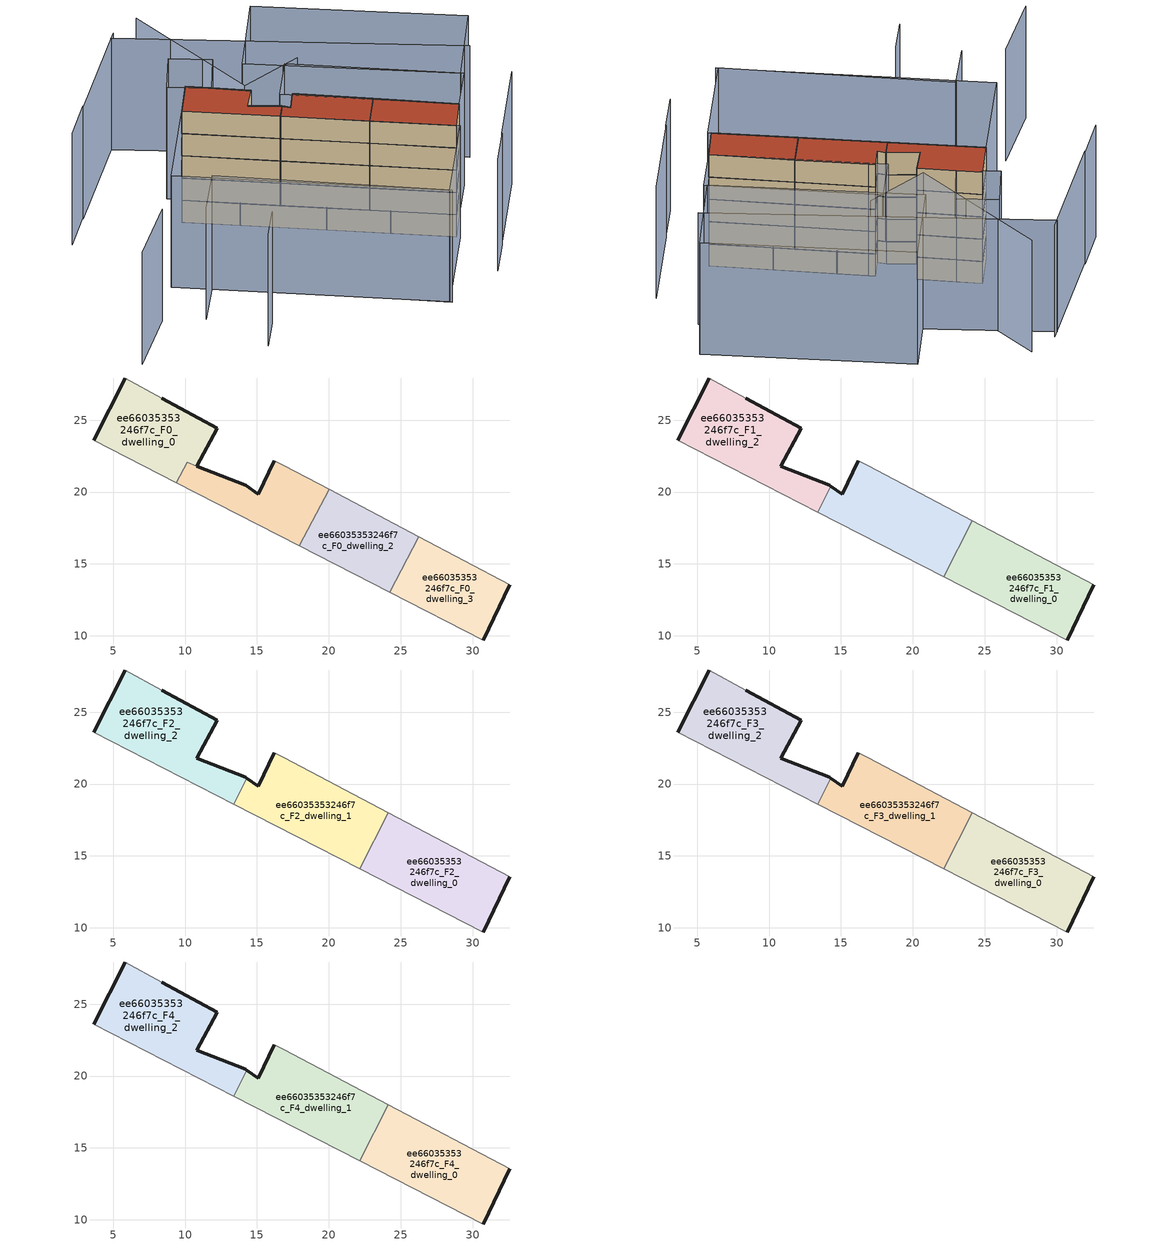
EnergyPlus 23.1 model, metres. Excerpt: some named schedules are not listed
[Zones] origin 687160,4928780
ee66035353246f7c_F0_dwelling_0
 floor ground (EU_floor_Construction): 10.8,21.81 12.24,24.44 8.39,26.53 5.84,27.93 3.66,23.59 9.4,20.65 10.15,22.06 z0
 wall outside (EU_wall_Construction): 3.66,23.59 5.84,27.93 / 8.39,26.53 12.24,24.44 10.8,21.81 z0:3
 wall adiabatic (EU_wall_Construction): 9.4,20.65 3.66,23.59 / 5.84,27.93 8.39,26.53 z0:3
 wall to ee66035353246f7c_F0_dwelling_1 (EU_wall_Construction): 10.8,21.81 10.15,22.06 9.4,20.65 z0:3
ee66035353246f7c_F0_dwelling_1
 floor ground (EU_floor_Construction): 17.94,16.27 20.01,20.19 16.89,21.84 16.21,22.19 15.09,19.84 14.23,20.47 10.81,21.81 10.15,22.06 9.4,20.65 z0
 wall outside (EU_wall_Construction): 10.81,21.81 14.23,20.47 15.09,19.84 16.21,22.19 z0:3
 wall adiabatic (EU_wall_Construction): 17.94,16.27 9.4,20.65 / 16.21,22.19 16.89,21.84 20.01,20.19 z0:3
 wall to ee66035353246f7c_F0_dwelling_2 (EU_wall_Construction): 20.01,20.19 17.94,16.27 z0:3
ee66035353246f7c_F0_dwelling_2
 floor ground (EU_floor_Construction): 24.22,13.05 26.26,16.88 20.01,20.19 17.94,16.27 z0
 wall adiabatic (EU_wall_Construction): 20.01,20.19 26.26,16.88 / 24.22,13.05 17.94,16.27 z0:3
 wall to ee66035353246f7c_F0_dwelling_3 (EU_wall_Construction): 26.26,16.88 24.22,13.05 z0:3
ee66035353246f7c_F0_dwelling_3
 floor ground (EU_floor_Construction): 30.73,9.71 32.56,13.54 26.26,16.88 24.22,13.05 z0
 wall outside (EU_wall_Construction): 32.56,13.54 30.73,9.71 z0:3
 wall adiabatic (EU_wall_Construction): 26.26,16.88 32.56,13.54 / 30.73,9.71 24.22,13.05 z0:3
ee66035353246f7c_F1_dwelling_0
 floor to ee66035353246f7c_F0_dwelling_2 (EU_floor_Construction): 24.22,13.05 26.26,16.88 24.13,18 22.14,14.12 z3
 floor to ee66035353246f7c_F0_dwelling_3 (EU_floor_Construction): 30.73,9.71 32.56,13.54 26.26,16.88 24.22,13.05 z3
 wall outside (EU_wall_Construction): 32.56,13.54 30.73,9.71 z3:6
 wall adiabatic (EU_wall_Construction): 24.13,18 32.56,13.54 / 30.73,9.71 22.14,14.12 z3:6
 wall to ee66035353246f7c_F1_dwelling_1 (EU_wall_Construction): 22.14,14.12 24.13,18 z3:6
ee66035353246f7c_F1_dwelling_1
 floor to ee66035353246f7c_F0_dwelling_2 (EU_floor_Construction): 22.14,14.12 24.13,18 20.01,20.19 17.94,16.27 z3
 floor to ee66035353246f7c_F0_dwelling_1 (EU_floor_Construction): 17.94,16.27 20.01,20.19 16.89,21.84 16.21,22.19 15.09,19.84 14.31,20.42 13.38,18.61 z3
 wall outside (EU_wall_Construction): 14.31,20.42 15.09,19.84 16.21,22.19 z3:6
 wall adiabatic (EU_wall_Construction): 22.14,14.12 13.38,18.61 / 16.21,22.19 16.89,21.84 24.13,18 z3:6
 wall to ee66035353246f7c_F1_dwelling_2 (EU_wall_Construction): 13.38,18.61 14.31,20.42 z3:6
ee66035353246f7c_F1_dwelling_2
 floor to ee66035353246f7c_F0_dwelling_0 (EU_floor_Construction): 10.8,21.81 12.24,24.44 8.39,26.53 5.84,27.93 3.66,23.59 9.4,20.65 10.15,22.06 z3
 floor to ee66035353246f7c_F0_dwelling_1 (EU_floor_Construction): 13.38,18.61 14.31,20.42 14.23,20.47 10.81,21.81 10.15,22.06 9.4,20.65 z3
 wall outside (EU_wall_Construction): 3.66,23.59 5.84,27.93 / 8.39,26.53 12.24,24.44 10.8,21.81 14.23,20.47 14.31,20.42 z3:6
 wall adiabatic (EU_wall_Construction): 13.38,18.61 3.66,23.59 / 5.84,27.93 8.39,26.53 z3:6
ee66035353246f7c_F2_dwelling_0
 floor to ee66035353246f7c_F1_dwelling_0 (EU_floor_Construction): 30.73,9.71 32.56,13.54 24.13,18 22.14,14.12 z6
 wall outside (EU_wall_Construction): 32.56,13.54 30.73,9.71 z6:9
 wall adiabatic (EU_wall_Construction): 24.13,18 32.56,13.54 / 30.73,9.71 22.14,14.12 z6:9
 wall to ee66035353246f7c_F2_dwelling_1 (EU_wall_Construction): 22.14,14.12 24.13,18 z6:9
ee66035353246f7c_F2_dwelling_1
 floor to ee66035353246f7c_F1_dwelling_1 (EU_floor_Construction): 22.14,14.12 24.13,18 16.89,21.84 16.21,22.19 15.09,19.84 14.31,20.42 13.38,18.61 z6
 wall outside (EU_wall_Construction): 14.31,20.42 15.09,19.84 16.21,22.19 z6:9
 wall adiabatic (EU_wall_Construction): 22.14,14.12 13.38,18.61 / 16.21,22.19 16.89,21.84 24.13,18 z6:9
 wall to ee66035353246f7c_F2_dwelling_2 (EU_wall_Construction): 13.38,18.61 14.31,20.42 z6:9
ee66035353246f7c_F2_dwelling_2
 floor to ee66035353246f7c_F1_dwelling_2 (EU_floor_Construction): 13.38,18.61 14.31,20.42 14.23,20.47 10.8,21.81 12.24,24.44 8.39,26.53 5.84,27.93 3.66,23.59 z6
 wall outside (EU_wall_Construction): 3.66,23.59 5.84,27.93 / 8.39,26.53 12.24,24.44 10.8,21.81 14.23,20.47 14.31,20.42 z6:9
 wall adiabatic (EU_wall_Construction): 13.38,18.61 3.66,23.59 / 5.84,27.93 8.39,26.53 z6:9
ee66035353246f7c_F3_dwelling_0
 floor to ee66035353246f7c_F2_dwelling_0 (EU_floor_Construction): 30.73,9.71 32.56,13.54 24.13,18 22.14,14.12 z9
 wall outside (EU_wall_Construction): 32.56,13.54 30.73,9.71 z9:12
 wall adiabatic (EU_wall_Construction): 24.13,18 32.56,13.54 / 30.73,9.71 22.14,14.12 z9:12
 wall to ee66035353246f7c_F3_dwelling_1 (EU_wall_Construction): 22.14,14.12 24.13,18 z9:12
ee66035353246f7c_F3_dwelling_1
 floor to ee66035353246f7c_F2_dwelling_1 (EU_floor_Construction): 22.14,14.12 24.13,18 16.89,21.84 16.21,22.19 15.09,19.84 14.31,20.42 13.38,18.61 z9
 wall outside (EU_wall_Construction): 14.31,20.42 15.09,19.84 16.21,22.19 z9:12
 wall adiabatic (EU_wall_Construction): 22.14,14.12 13.38,18.61 / 16.21,22.19 16.89,21.84 24.13,18 z9:12
 wall to ee66035353246f7c_F3_dwelling_2 (EU_wall_Construction): 13.38,18.61 14.31,20.42 z9:12
ee66035353246f7c_F3_dwelling_2
 floor to ee66035353246f7c_F2_dwelling_2 (EU_floor_Construction): 13.38,18.61 14.31,20.42 14.23,20.47 10.8,21.81 12.24,24.44 8.39,26.53 5.84,27.93 3.66,23.59 z9
 wall outside (EU_wall_Construction): 3.66,23.59 5.84,27.93 / 8.39,26.53 12.24,24.44 10.8,21.81 14.23,20.47 14.31,20.42 z9:12
 wall adiabatic (EU_wall_Construction): 13.38,18.61 3.66,23.59 / 5.84,27.93 8.39,26.53 z9:12
ee66035353246f7c_F4_dwelling_0
 floor to ee66035353246f7c_F3_dwelling_0 (EU_floor_Construction): 30.73,9.71 32.56,13.54 24.13,18 22.14,14.12 z12
 wall outside (EU_wall_Construction): 32.56,13.54 30.73,9.71 z12:15
 wall adiabatic (EU_wall_Construction): 24.13,18 32.56,13.54 / 30.73,9.71 22.14,14.12 z12:15
 wall to ee66035353246f7c_F4_dwelling_1 (EU_wall_Construction): 22.14,14.12 24.13,18 z12:15
 roof outside (EU_roof_Construction): 32.56,13.54 30.73,9.71 22.14,14.12 24.13,18 z15
ee66035353246f7c_F4_dwelling_1
 floor to ee66035353246f7c_F3_dwelling_1 (EU_floor_Construction): 22.14,14.12 24.13,18 16.89,21.84 16.21,22.19 15.09,19.84 14.31,20.42 13.38,18.61 z12
 wall outside (EU_wall_Construction): 14.31,20.42 15.09,19.84 16.21,22.19 z12:15
 wall adiabatic (EU_wall_Construction): 22.14,14.12 13.38,18.61 / 16.21,22.19 16.89,21.84 24.13,18 z12:15
 wall to ee66035353246f7c_F4_dwelling_2 (EU_wall_Construction): 13.38,18.61 14.31,20.42 z12:15
 roof outside (EU_roof_Construction): 24.13,18 22.14,14.12 13.38,18.61 14.31,20.42 15.09,19.84 16.21,22.19 16.89,21.84 z15
ee66035353246f7c_F4_dwelling_2
 floor to ee66035353246f7c_F3_dwelling_2 (EU_floor_Construction): 13.38,18.61 14.31,20.42 14.23,20.47 10.8,21.81 12.24,24.44 8.39,26.53 5.84,27.93 3.66,23.59 z12
 wall outside (EU_wall_Construction): 3.66,23.59 5.84,27.93 / 8.39,26.53 12.24,24.44 10.8,21.81 14.23,20.47 14.31,20.42 z12:15
 wall adiabatic (EU_wall_Construction): 13.38,18.61 3.66,23.59 / 5.84,27.93 8.39,26.53 z12:15
 roof outside (EU_roof_Construction): 12.24,24.44 10.8,21.81 14.23,20.47 14.31,20.42 13.38,18.61 3.66,23.59 5.84,27.93 8.39,26.53 z15
shading: 3.67,-1.87 5.71,1.98 / 32.51,2.04 34.81,6.52 / -0.73,5.4 2.15,10.83 / 2.15,10.83 25.61,-1.61 / 34.78,6.54 40.19,17.07 / -5.33,6.98 -10.48,0.1 / 2.24,40.31 -6.12,28.34 / -6.09,28.55 -9.09,24.15 / 19.29,28.36 11.91,25.56 / 11.91,25.56 5.67,42.03 / 37.76,23.4 1.64,39.55 / 3.66,23.59 31.04,9.55 / 31.04,9.55 25.38,-1.49 / 25.38,-1.49 -2,12.55 / -2,12.55 3.66,23.59 / 17.57,27.8 35.23,18.73 / 35.23,18.73 32.56,13.54 / 32.56,13.54 14.91,22.61 / 14.91,22.61 17.57,27.8 / 18.18,39.51 39.8,28.83 / 39.8,28.83 34.89,18.9 / 34.89,18.9 13.28,29.58 / 13.28,29.58 18.18,39.51 / 10.55,31.52 8.39,26.53 / 8.39,26.53 3.87,28.49 / 3.87,28.49 6.02,33.48 / 6.02,33.48 10.55,31.52 z0:15
[Building]
EU S2 Campaign: North Axis=0; Terrain=City; Solar Distribution=FullExterior
[Site:Location]
Bologna: Latitude=44.5; Longitude=11.25; Time Zone=1; Elevation=37
[SizingPeriod:WeatherFileDays]
AnnualSizingPeriod: Begin Month=1; Begin Day of Month=1; End Month=12; End Day of Month=31; Day of Week for Start Day=Monday; Use Weather File Daylight Saving Period=No; Use Weather File Rain and Snow Indicators=No
[MATERIAL]
EU_InternalMass_Material: Roughness=MediumRough; Thickness=0.1; Conductivity=1; Density=1800; Specific Heat=900; Thermal Absorptance=0.9; Solar Absorptance=0.7; Visible Absorptance=0.7
[MATERIAL:NOMASS] Roughness=MediumRough; Thermal Absorptance=0.9; Solar Absorptance=0.7; Visible Absorptance=0.7
Name | Thermal Resistance
EU_wall_NoMass | 0.905828
EU_roof_NoMass | 0.37593
EU_floor_NoMass | 0.67114
[CONSTRUCTION]
EU_wall_Construction: EU_wall_NoMass
EU_roof_Construction: EU_roof_NoMass
EU_floor_Construction: EU_floor_NoMass
EU_InternalMass_Construction: EU_InternalMass_Material
[ZONE] Type=1; Multiplier=1; Ceiling Height=autocalculate; Floor Area=autocalculate; Part of Total Floor Area=Yes
Name | Volume
ee66035353246f7c_F0_dwelling_0 | 99.5054
ee66035353246f7c_F1_dwelling_0; ee66035353246f7c_F1_dwelling_2 | 123.96
ee66035353246f7c_F2_dwelling_0; ee66035353246f7c_F3_dwelling_0; ee66035353246f7c_F4_dwelling_0 | 123.961
ee66035353246f7c_F0_dwelling_1 | 86.4397
ee66035353246f7c_F1_dwelling_1 | 123.957
ee66035353246f7c_F2_dwelling_1; ee66035353246f7c_F3_dwelling_1; ee66035353246f7c_F4_dwelling_1 | 123.958
ee66035353246f7c_F0_dwelling_2 | 92.9875
ee66035353246f7c_F2_dwelling_2; ee66035353246f7c_F3_dwelling_2; ee66035353246f7c_F4_dwelling_2 | 123.965
ee66035353246f7c_F0_dwelling_3 | 92.9648
[INTERNALMASS] Construction=EU_InternalMass_Construction
Name | Zone or ZoneList | Surface Area
ee66035353246f7c_F0_dwelling_0_EU_InternalMass | ee66035353246f7c_F0_dwelling_0 | 33.1705
ee66035353246f7c_F0_dwelling_1_EU_InternalMass | ee66035353246f7c_F0_dwelling_1 | 28.8121
ee66035353246f7c_F0_dwelling_2_EU_InternalMass | ee66035353246f7c_F0_dwelling_2 | 30.9959
ee66035353246f7c_F0_dwelling_3_EU_InternalMass | ee66035353246f7c_F0_dwelling_3 | 30.9884
ee66035353246f7c_F1_dwelling_0_EU_InternalMass | ee66035353246f7c_F1_dwelling_0 | 41.3204
ee66035353246f7c_F1_dwelling_1_EU_InternalMass | ee66035353246f7c_F1_dwelling_1 | 41.3195
ee66035353246f7c_F1_dwelling_2_EU_InternalMass | ee66035353246f7c_F1_dwelling_2 | 41.321
ee66035353246f7c_F2_dwelling_0_EU_InternalMass | ee66035353246f7c_F2_dwelling_0 | 41.3204
ee66035353246f7c_F2_dwelling_1_EU_InternalMass | ee66035353246f7c_F2_dwelling_1 | 41.3195
ee66035353246f7c_F2_dwelling_2_EU_InternalMass | ee66035353246f7c_F2_dwelling_2 | 41.321
ee66035353246f7c_F3_dwelling_0_EU_InternalMass | ee66035353246f7c_F3_dwelling_0 | 41.3204
ee66035353246f7c_F3_dwelling_1_EU_InternalMass | ee66035353246f7c_F3_dwelling_1 | 41.3195
ee66035353246f7c_F3_dwelling_2_EU_InternalMass | ee66035353246f7c_F3_dwelling_2 | 41.321
ee66035353246f7c_F4_dwelling_0_EU_InternalMass | ee66035353246f7c_F4_dwelling_0 | 41.3204
ee66035353246f7c_F4_dwelling_1_EU_InternalMass | ee66035353246f7c_F4_dwelling_1 | 41.3195
ee66035353246f7c_F4_dwelling_2_EU_InternalMass | ee66035353246f7c_F4_dwelling_2 | 41.321
[OTHEREQUIPMENT] Fuel Type=Electricity; Design Level Calculation Method=Watts/Area; Power per Zone Floor Area=1; Fraction Latent=0; Fraction Radiant=0; Fraction Lost=0; Carbon Dioxide Generation Rate=0; EndUse Subcategory=EU_Step8_InternalGains
Name | Zone or ZoneList or Space or SpaceList | Schedule
EU_Step8_InternalGain_ee66035353246f7c_F0_dwelling_0_f000 | ee66035353246f7c_F0_dwelling_0 | EU_Step8_GainSchedule_ee66035353246f7c_F0_dwelling_0_f000
EU_Step8_InternalGain_ee66035353246f7c_F0_dwelling_1_f000 | ee66035353246f7c_F0_dwelling_1 | EU_Step8_GainSchedule_ee66035353246f7c_F0_dwelling_1_f000
EU_Step8_InternalGain_ee66035353246f7c_F0_dwelling_2_f000 | ee66035353246f7c_F0_dwelling_2 | EU_Step8_GainSchedule_ee66035353246f7c_F0_dwelling_2_f000
EU_Step8_InternalGain_ee66035353246f7c_F0_dwelling_3_f000 | ee66035353246f7c_F0_dwelling_3 | EU_Step8_GainSchedule_ee66035353246f7c_F0_dwelling_3_f000
EU_Step8_InternalGain_ee66035353246f7c_F1_dwelling_0_f000 | ee66035353246f7c_F1_dwelling_0 | EU_Step8_GainSchedule_ee66035353246f7c_F1_dwelling_0_f000
EU_Step8_InternalGain_ee66035353246f7c_F1_dwelling_1_f000 | ee66035353246f7c_F1_dwelling_1 | EU_Step8_GainSchedule_ee66035353246f7c_F1_dwelling_1_f000
EU_Step8_InternalGain_ee66035353246f7c_F1_dwelling_2_f000 | ee66035353246f7c_F1_dwelling_2 | EU_Step8_GainSchedule_ee66035353246f7c_F1_dwelling_2_f000
EU_Step8_InternalGain_ee66035353246f7c_F2_dwelling_0_f000 | ee66035353246f7c_F2_dwelling_0 | EU_Step8_GainSchedule_ee66035353246f7c_F2_dwelling_0_f000
EU_Step8_InternalGain_ee66035353246f7c_F2_dwelling_1_f000 | ee66035353246f7c_F2_dwelling_1 | EU_Step8_GainSchedule_ee66035353246f7c_F2_dwelling_1_f000
EU_Step8_InternalGain_ee66035353246f7c_F2_dwelling_2_f000 | ee66035353246f7c_F2_dwelling_2 | EU_Step8_GainSchedule_ee66035353246f7c_F2_dwelling_2_f000
EU_Step8_InternalGain_ee66035353246f7c_F3_dwelling_0_f000 | ee66035353246f7c_F3_dwelling_0 | EU_Step8_GainSchedule_ee66035353246f7c_F3_dwelling_0_f000
EU_Step8_InternalGain_ee66035353246f7c_F3_dwelling_1_f000 | ee66035353246f7c_F3_dwelling_1 | EU_Step8_GainSchedule_ee66035353246f7c_F3_dwelling_1_f000
EU_Step8_InternalGain_ee66035353246f7c_F3_dwelling_2_f000 | ee66035353246f7c_F3_dwelling_2 | EU_Step8_GainSchedule_ee66035353246f7c_F3_dwelling_2_f000
EU_Step8_InternalGain_ee66035353246f7c_F4_dwelling_0_f000 | ee66035353246f7c_F4_dwelling_0 | EU_Step8_GainSchedule_ee66035353246f7c_F4_dwelling_0_f000
EU_Step8_InternalGain_ee66035353246f7c_F4_dwelling_1_f000 | ee66035353246f7c_F4_dwelling_1 | EU_Step8_GainSchedule_ee66035353246f7c_F4_dwelling_1_f000
EU_Step8_InternalGain_ee66035353246f7c_F4_dwelling_2_f000 | ee66035353246f7c_F4_dwelling_2 | EU_Step8_GainSchedule_ee66035353246f7c_F4_dwelling_2_f000
[ZONEVENTILATION:DESIGNFLOWRATE] Schedule=EU_AlwaysOn; Design Flow Rate Calculation Method=AirChanges/Hour; Air Changes per Hour=0.73129; Ventilation Type=Natural; Fan Pressure Rise=0; Fan Total Efficiency=1; Constant Term Coefficient=1; Temperature Term Coefficient=0; Velocity Term Coefficient=0; Velocity Squared Term Coefficient=0; Minimum Indoor Temperature=-100; Maximum Indoor Temperature=100; Delta Temperature=-100; Minimum Outdoor Temperature=-100; Maximum Outdoor Temperature=100; Maximum Wind Speed=40
Name | Zone or ZoneList or Space or SpaceList
EU_ConstantAir_ee66035353246f7c_F0_dwelling_0 | ee66035353246f7c_F0_dwelling_0
EU_ConstantAir_ee66035353246f7c_F0_dwelling_1 | ee66035353246f7c_F0_dwelling_1
EU_ConstantAir_ee66035353246f7c_F0_dwelling_2 | ee66035353246f7c_F0_dwelling_2
EU_ConstantAir_ee66035353246f7c_F0_dwelling_3 | ee66035353246f7c_F0_dwelling_3
EU_ConstantAir_ee66035353246f7c_F1_dwelling_0 | ee66035353246f7c_F1_dwelling_0
EU_ConstantAir_ee66035353246f7c_F1_dwelling_1 | ee66035353246f7c_F1_dwelling_1
EU_ConstantAir_ee66035353246f7c_F1_dwelling_2 | ee66035353246f7c_F1_dwelling_2
EU_ConstantAir_ee66035353246f7c_F2_dwelling_0 | ee66035353246f7c_F2_dwelling_0
EU_ConstantAir_ee66035353246f7c_F2_dwelling_1 | ee66035353246f7c_F2_dwelling_1
EU_ConstantAir_ee66035353246f7c_F2_dwelling_2 | ee66035353246f7c_F2_dwelling_2
EU_ConstantAir_ee66035353246f7c_F3_dwelling_0 | ee66035353246f7c_F3_dwelling_0
EU_ConstantAir_ee66035353246f7c_F3_dwelling_1 | ee66035353246f7c_F3_dwelling_1
EU_ConstantAir_ee66035353246f7c_F3_dwelling_2 | ee66035353246f7c_F3_dwelling_2
EU_ConstantAir_ee66035353246f7c_F4_dwelling_0 | ee66035353246f7c_F4_dwelling_0
EU_ConstantAir_ee66035353246f7c_F4_dwelling_1 | ee66035353246f7c_F4_dwelling_1
EU_ConstantAir_ee66035353246f7c_F4_dwelling_2 | ee66035353246f7c_F4_dwelling_2
[HVACTEMPLATE:THERMOSTAT] Constant Heating Setpoint=20; Constant Cooling Setpoint=50
EU_HeatOnly_ee66035353246f7c_F0_dwelling_0; EU_HeatOnly_ee66035353246f7c_F0_dwelling_1; EU_HeatOnly_ee66035353246f7c_F0_dwelling_2; EU_HeatOnly_ee66035353246f7c_F0_dwelling_3; EU_HeatOnly_ee66035353246f7c_F1_dwelling_0; EU_HeatOnly_ee66035353246f7c_F1_dwelling_1; EU_HeatOnly_ee66035353246f7c_F1_dwelling_2; EU_HeatOnly_ee66035353246f7c_F2_dwelling_0; EU_HeatOnly_ee66035353246f7c_F2_dwelling_1; EU_HeatOnly_ee66035353246f7c_F2_dwelling_2; EU_HeatOnly_ee66035353246f7c_F3_dwelling_0; EU_HeatOnly_ee66035353246f7c_F3_dwelling_1; EU_HeatOnly_ee66035353246f7c_F3_dwelling_2; EU_HeatOnly_ee66035353246f7c_F4_dwelling_0; EU_HeatOnly_ee66035353246f7c_F4_dwelling_1; EU_HeatOnly_ee66035353246f7c_F4_dwelling_2
[HVACTEMPLATE:ZONE:IDEALLOADSAIRSYSTEM] System Availability Schedule=EU_AlwaysOn; Maximum Heating Supply Air Temperature=50; Minimum Cooling Supply Air Temperature=13; Maximum Heating Supply Air Humidity Ratio=0.0156; Minimum Cooling Supply Air Humidity Ratio=0.0077; Heating Limit=NoLimit; Cooling Limit=NoLimit; Heating Availability Schedule=EU_AlwaysOn; Cooling Availability Schedule=EU_CoolingOff; Dehumidification Control Type=ConstantSensibleHeatRatio; Cooling Sensible Heat Ratio=0.7; Dehumidification Setpoint=60; Humidification Control Type=None; Humidification Setpoint=30; Outdoor Air Method=None; Outdoor Air Flow Rate per Person=0.00944; Outdoor Air Flow Rate per Zone Floor Area=0; Outdoor Air Flow Rate per Zone=0; Demand Controlled Ventilation Type=None; Outdoor Air Economizer Type=NoEconomizer; Heat Recovery Type=None; Sensible Heat Recovery Effectiveness=0.7; Latent Heat Recovery Effectiveness=0.65
Name | Template Thermostat
ee66035353246f7c_F0_dwelling_0 | EU_HeatOnly_ee66035353246f7c_F0_dwelling_0
ee66035353246f7c_F0_dwelling_1 | EU_HeatOnly_ee66035353246f7c_F0_dwelling_1
ee66035353246f7c_F0_dwelling_2 | EU_HeatOnly_ee66035353246f7c_F0_dwelling_2
ee66035353246f7c_F0_dwelling_3 | EU_HeatOnly_ee66035353246f7c_F0_dwelling_3
ee66035353246f7c_F1_dwelling_0 | EU_HeatOnly_ee66035353246f7c_F1_dwelling_0
ee66035353246f7c_F1_dwelling_1 | EU_HeatOnly_ee66035353246f7c_F1_dwelling_1
ee66035353246f7c_F1_dwelling_2 | EU_HeatOnly_ee66035353246f7c_F1_dwelling_2
ee66035353246f7c_F2_dwelling_0 | EU_HeatOnly_ee66035353246f7c_F2_dwelling_0
ee66035353246f7c_F2_dwelling_1 | EU_HeatOnly_ee66035353246f7c_F2_dwelling_1
